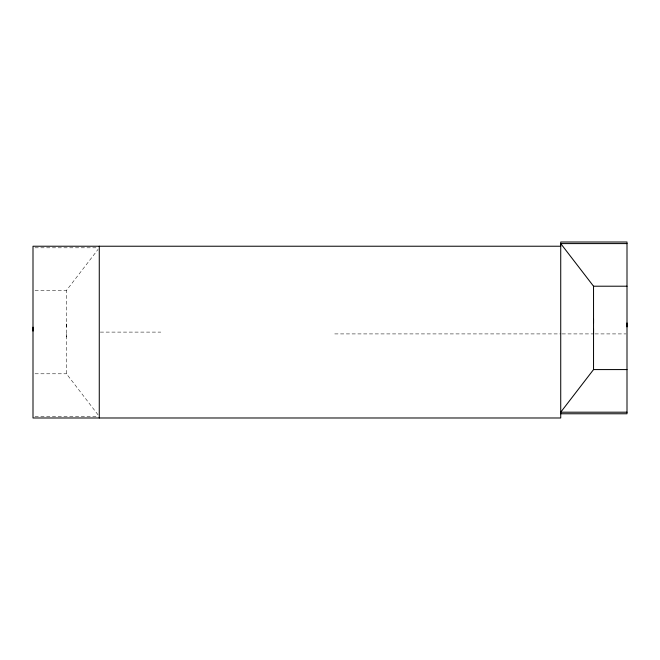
<?xml version="1.0" encoding="UTF-8"?>
<svg xmlns="http://www.w3.org/2000/svg" width="660" height="660" viewBox="0 0 660 660"><rect width="100%" height="100%" fill="white"/><g stroke="black" fill="none" stroke-linecap="round" stroke-linejoin="round"><path stroke-width="0.49" stroke-dasharray="3.3 2.47" d="M66.445 337.046L66.462 333.11M66.462 327.17L66.462 323.301M98.035 414.802L66.462 373.791L66.462 290.425L98.035 249.414M35.038 247.805L98.257 247.805M35.029 290.425L66.462 290.425M100.303 332.104L160.801 332.104M334.744 333.911L561.14 333.911M562.171 333.911L594.074 333.911M595.097 333.911L625.969 333.911M35.029 373.791L66.462 373.791M35.038 416.411L98.257 416.411"/><path stroke-width="0.99" d="M33 331.105L33.017 327.17M593.538 319.085L593.538 322.954M627 243.589L560.728 243.589L593.538 286.209L593.538 369.575L560.728 412.195L627 412.195M560.728 246.229L33 246.229L33 417.986L560.728 417.986L560.728 242.014L627 242.014L627 413.77L560.728 413.77M593.538 286.209L627 286.209M593.538 369.575L627 369.575M626.983 322.954L627 326.89M593.538 328.894L593.554 332.83M99.272 246.229L99.272 417.986"/></g></svg>
